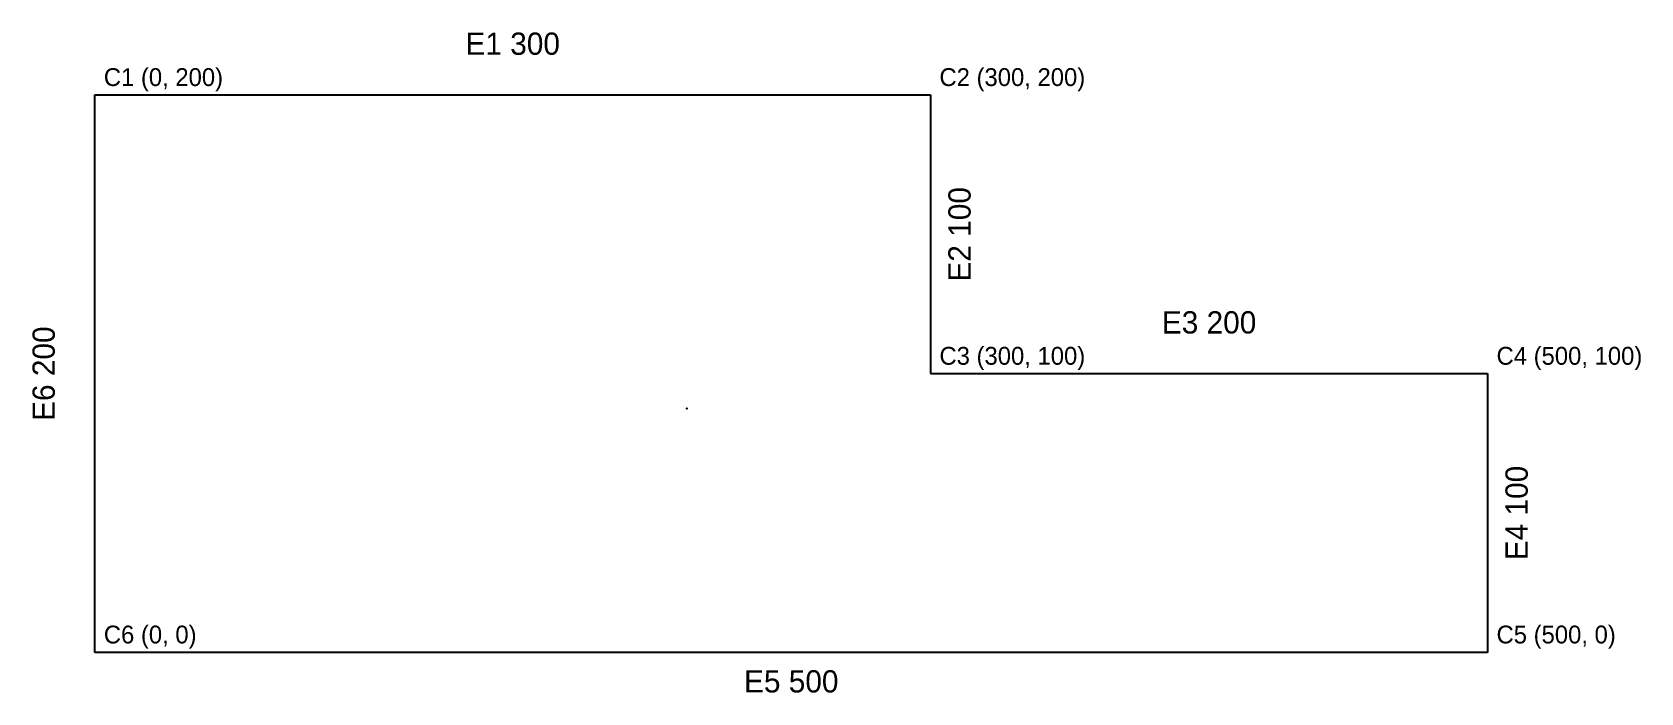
# Model space of a CAD drawing. Header units: metres. Extents: x -23 to 555, y -15 to 223.
import ezdxf
from ezdxf.enums import TextEntityAlignment as Align

# ---------------------------------------------------------------- set-up
doc = ezdxf.new("R2010")
doc.units = ezdxf.units.M

msp = doc.modelspace()

# ---------------------------------------------------------------- linework, layer by layer
at = {"layer": 'CENTROID'}
msp.add_point((212.5, 87.5), dxfattribs=at)
at = {"layer": 'LEVELS'}
for p, q in [((0, 200, 12), (300, 200, 12)), ((0, 0, 12), (0, 200, 12)), ((0, 200, 24), (300, 200, 24)), ((0, 0, 24), (0, 200, 24)), ((0, 200, 36), (300, 200, 36)), ((0, 0, 36), (0, 200, 36)), ((300, 200, 12), (300, 100, 12)), ((300, 200, 24), (300, 100, 24)), ((300, 200, 36), (300, 100, 36)), ((300, 100, 12), (500, 100, 12)), ((300, 100, 24), (500, 100, 24)), ((300, 100, 36), (500, 100, 36)), ((500, 100, 12), (500, 0, 12)), ((500, 100, 24), (500, 0, 24)), ((500, 100, 36), (500, 0, 36)), ((500, 0, 12), (0, 0, 12)), ((500, 0, 24), (0, 0, 24)), ((500, 0, 36), (0, 0, 36))]:
    msp.add_line(p, q, dxfattribs=at)
at = {"layer": 'SLAB_EDGE'}
for p, q in [((0, 200), (300, 200)), ((0, 0), (0, 200)), ((300, 200), (300, 100)), ((300, 100), (500, 100)), ((500, 100), (500, 0)), ((500, 0), (0, 0))]:
    msp.add_line(p, q, dxfattribs=at)

# ---------------------------------------------------------------- texts
at = {"layer": 'CORNERS'}
for s, p in [('C1 (0, 200)', (3.2, 203.2)), ('C2 (300, 200)', (303.2, 203.2)), ('C3 (300, 100)', (303.2, 103.2)), ('C4 (500, 100)', (503.2, 103.2)), ('C6 (0, 0)', (3.2, 3.2)), ('C5 (500, 0)', (503.2, 3.2))]:
    msp.add_text(s, height=6.4, dxfattribs=at).set_placement(p)
at = {"layer": 'EDGE_LENGTH'}
for s, p in [('E1 300', (150, 214.4)), ('E3 200', (400, 114.4)), ('E5 500', (250, -14.4))]:
    msp.add_text(s, height=8, dxfattribs=at).set_placement(p, align=Align.CENTER)
for s, p in [('E2 100', (314.4, 150)), ('E6 200', (-14.4, 100)), ('E4 100', (514.4, 50))]:
    msp.add_text(s, height=8, rotation=90, dxfattribs=at).set_placement(p, align=Align.CENTER)

doc.saveas('drawing.dxf')
